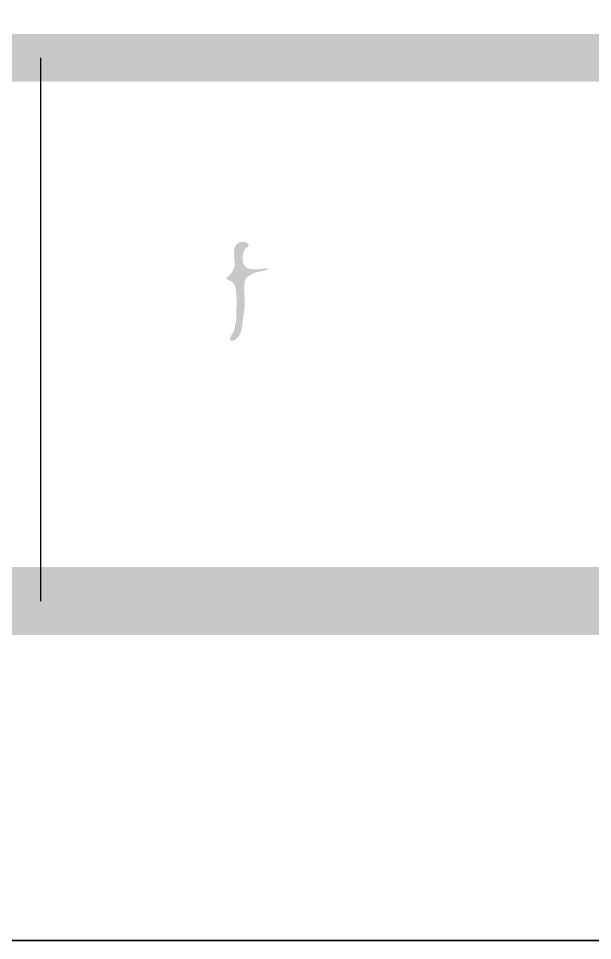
# Model space of a CAD drawing. Extents: x 498328 to 716449, y -893371 to -467753.
# Drawn here: x 535669 to 536513, y -537354 to -535996 of the extents above; entities that cross this region are included whole.
import ezdxf

# ---------------------------------------------------------------- set-up
doc = ezdxf.new("R2010")
doc.units = 0
doc.header["$LTSCALE"] = 1000
doc.layers.get('0').update_dxf_attribs({"linetype": 'CONTINUOUS'})
doc.layers.add('yichutu', color=7, linetype='CONTINUOUS', true_color=0xffffff, plot=False)
doc.layers.add('通用-图框C-SHET', color=141, linetype='CONTINUOUS')

# ---------------------------------------------------------------- blocks, each defined once
blk = doc.blocks.new('HUJIANAN')
h = blk.add_hatch(color=2)
h.dxf.hatch_style = 1
h.paths.add_polyline_path([(11.252756, 27.772222), (11.190049, 27.825783), (11.142877, 27.875851), (11.11926, 27.900857), (11.071966, 27.950811), (11.075154, 27.969175), (11.067732, 27.984019), (11.051128, 27.992487), (11.030354, 28.049772), (11.01771, 28.077868), (10.988614, 28.131408), (10.979387, 28.232389), (10.97096, 28.282949), (10.946938, 28.381465), (10.946938, 28.470374), (10.946938, 28.514828), (10.946938, 28.603738), (10.974609, 28.756242), (10.994272, 28.832084), (11.044182, 28.978823), (11.079806, 29.061646), (11.10646, 29.101627), (11.169211, 29.166366), (11.182769, 29.188798), (11.198674, 29.198738), (11.224779, 29.201096), (11.222795, 29.218556), (11.226608, 29.229994), (11.238671, 29.242772), (11.303344, 29.27648), (11.333905, 29.302457), (11.377592, 29.360854), (11.375498, 29.378521), (11.38768, 29.393749), (11.405376, 29.395585), (11.408911, 29.445779), (11.405951, 29.472419), (11.391484, 29.520613), (11.349528, 29.540057), (11.329347, 29.553031), (11.294239, 29.583127), (11.220027, 29.630974), (11.177901, 29.649858), (11.092804, 29.673426), (10.990003, 29.673426), (10.938603, 29.673426), (10.835801, 29.673426), (10.725326, 29.639174), (10.671017, 29.614878), (10.571852, 29.555343), (10.502885, 29.496415), (10.472125, 29.459796), (10.425986, 29.381692), (10.379662, 29.298804), (10.362234, 29.25233), (10.342634, 29.15942), (10.33152, 29.092738), (10.325963, 29.059397), (10.314849, 28.992715), (10.312071, 28.976045), (10.310682, 28.967709), (10.307903, 28.951039), (10.307903, 28.834346), (10.307903, 28.775999), (10.307903, 28.659306), (10.319017, 28.625965), (10.324574, 28.609294), (10.335688, 28.575953), (10.325735, 28.526628), (10.329042, 28.496862), (10.34958, 28.450925), (10.34958, 28.3898), (10.34958, 28.359237), (10.34958, 28.298112), (10.355136, 28.298112), (10.363472, 28.298112), (10.363472, 28.159192), (10.363472, 28.089732), (10.363472, 27.950811), (10.332012, 27.796696), (10.307889, 27.720069), (10.245389, 27.575726), (10.201649, 27.485602), (10.172836, 27.442383), (10.106469, 27.367345), (10.091889, 27.353602), (10.085763, 27.344412), (10.078685, 27.325669), (10.025895, 27.272879), (9.9995, 27.246484), (9.94671, 27.193694), (9.882705, 27.147425), (9.851924, 27.122241), (9.793897, 27.068666), (9.79263, 27.049029), (9.780005, 27.033936), (9.762546, 27.035919), (9.751107, 27.032106), (9.738329, 27.020043), (9.734788, 27.003518), (9.733393, 26.995148), (9.731383, 26.978367), (9.737403, 26.965847), (9.741888, 26.959868), (9.752221, 26.950583), (9.802233, 26.925577), (9.827238, 26.913075), (9.87725, 26.888069), (9.89392, 26.882512), (9.902256, 26.879734), (9.918926, 26.874177), (9.985608, 26.840836), (10.018949, 26.824166), (10.085631, 26.790825), (10.15706, 26.741508), (10.190946, 26.713269), (10.252335, 26.651904), (10.268712, 26.609379), (10.284894, 26.588343), (10.321796, 26.561606), (10.366886, 26.476892), (10.38533, 26.431491), (10.412094, 26.339333), (10.413769, 26.298063), (10.421976, 26.275083), (10.446824, 26.242088), (10.452137, 26.118821), (10.460614, 26.056652), (10.4885, 25.936463), (10.4885, 25.880895), (10.4885, 25.853111), (10.4885, 25.797543), (10.494057, 25.797543), (10.502392, 25.797543), (10.502392, 25.69752), (10.502392, 25.647509), (10.502392, 25.547486), (10.507949, 25.547486), (10.516284, 25.547486), (10.516284, 25.269645), (10.516284, 25.130724), (10.516284, 24.852883), (10.502392, 24.852883), (10.502392, 24.641724), (10.502392, 24.536144), (10.502392, 24.324985), (10.4885, 24.324985), (10.4885, 24.191621), (10.4885, 24.12494), (10.4885, 23.991576), (10.474608, 23.991576), (10.474608, 23.924894), (10.474608, 23.891553), (10.474608, 23.824871), (10.44936, 23.726153), (10.43957, 23.675801), (10.425986, 23.574814), (10.398202, 23.463678), (10.38431, 23.40811), (10.356526, 23.296973), (10.316504, 23.147441), (10.2881, 23.073591), (10.217605, 22.93578), (10.147489, 22.840616), (10.117493, 22.787767), (10.071739, 22.678777), (10.044666, 22.613318), (10.037195, 22.575962), (10.037008, 22.505126), (10.040975, 22.47179), (10.04923, 22.453628), (10.071739, 22.42872), (10.085627, 22.42842), (10.095346, 22.421131), (10.099523, 22.407882), (10.160648, 22.407882), (10.19121, 22.407882), (10.252335, 22.407882), (10.335028, 22.438718), (10.375339, 22.460313), (10.446824, 22.512072), (10.492712, 22.553304), (10.518285, 22.571773), (10.571852, 22.602371), (10.639741, 22.70001), (10.676008, 22.747436), (10.752449, 22.838535), (10.745758, 22.857624), (10.750576, 22.874485), (10.766341, 22.887158), (10.801886, 22.971355), (10.817272, 23.014715), (10.842748, 23.102484), (10.859418, 23.169166), (10.867753, 23.202507), (10.884424, 23.269189), (10.889975, 23.331627), (10.897173, 23.363298), (10.919154, 23.422002), (10.909201, 23.471327), (10.912509, 23.501093), (10.933046, 23.54703), (10.933046, 23.588706), (10.933046, 23.609544), (10.933046, 23.651221), (10.935824, 23.670669), (10.937213, 23.680394), (10.939992, 23.699843), (10.951106, 23.777638), (10.956662, 23.816536), (10.967776, 23.894331), (10.97759, 24.001238), (10.987475, 24.054894), (11.016398, 24.15828), (11.014, 24.230959), (11.01835, 24.268655), (11.037236, 24.338877), (11.04835, 24.405559), (11.053907, 24.4389), (11.06502, 24.505582), (11.061969, 24.556191), (11.066558, 24.583726), (11.085858, 24.63061), (11.085858, 24.713963), (11.085858, 24.755639), (11.085858, 24.838991), (11.09975, 24.838991), (11.09975, 25.244639), (11.09975, 25.447463), (11.09975, 25.853111), (11.094194, 25.853111), (11.085858, 25.853111), (11.085858, 25.936463), (11.085858, 25.978139), (11.085858, 26.061492), (11.080302, 26.061492), (11.071966, 26.061492), (11.071966, 26.23931), (11.071966, 26.328219), (11.071966, 26.506037), (11.09319, 26.620144), (11.104305, 26.67711), (11.127535, 26.790825), (11.150205, 26.87866), (11.173139, 26.923001), (11.231725, 26.992259), (11.276473, 27.05686), (11.306045, 27.086432), (11.370646, 27.13118), (11.468455, 27.188575), (11.517086, 27.217753), (11.613756, 27.277046), (11.702666, 27.321501), (11.74712, 27.343728), (11.836029, 27.388183), (11.85582, 27.398279), (11.877705, 27.402075), (11.944387, 27.418745), (11.977728, 27.427081), (12.04441, 27.443751), (12.089962, 27.448728), (12.113012, 27.454491), (12.155547, 27.471535), (12.200816, 27.478635), (12.223398, 27.484281), (12.266683, 27.499319), (12.318431, 27.503359), (12.345294, 27.510821), (12.391711, 27.534049), (12.464336, 27.530372), (12.502429, 27.534767), (12.572308, 27.554888), (12.653182, 27.591508), (12.695312, 27.606955), (12.780689, 27.631294), (12.780689, 27.642407), (12.780689, 27.647964), (12.780689, 27.659078), (12.791803, 27.659078), (12.797359, 27.659078), (12.808473, 27.659078), (12.810457, 27.676538), (12.806644, 27.687976), (12.794581, 27.700754), (12.779866, 27.69115), (12.758915, 27.698134), (12.752905, 27.714646), (12.658439, 27.714646), (12.611206, 27.714646), (12.51674, 27.714646), (12.51674, 27.709089), (12.51674, 27.700754), (12.455615, 27.700754), (12.425052, 27.700754), (12.363927, 27.700754), (12.363927, 27.695197), (12.363927, 27.686862), (12.308359, 27.686862), (12.280575, 27.686862), (12.225007, 27.686862), (12.186109, 27.675748), (12.16666, 27.670192), (12.127762, 27.659078), (12.066637, 27.659078), (12.036075, 27.659078), (11.97495, 27.659078), (11.97495, 27.653521), (11.97495, 27.645186), (11.847143, 27.645186), (11.78324, 27.645186), (11.655433, 27.645186), (11.537638, 27.667852), (11.479069, 27.681797), (11.3637, 27.714646), (11.288799, 27.749155)])
blk = doc.blocks.new('yct-297-210-29700-21000-100-4000.0')
at = {"layer": 'yichutu', "color": 7, "true_color": 0xffffff}
blk.add_lwpolyline([(0, 0), (0, 21000), (29700, 21000), (29700, 0)], close=True, dxfattribs=at)

msp = doc.modelspace()

# ---------------------------------------------------------------- linework, layer by layer
at = {"layer": '通用-图框C-SHET', "ltscale": 5}
msp.add_line((535700.9, -536053.7), (535700.9, -536853.7), dxfattribs=at)
at = {"layer": '通用-图框C-SHET'}
msp.add_lwpolyline([(526900.9, -537353.7), (547900.9, -537353.7), (547900.9, -507653.7), (526900.9, -507653.7)], close=True, dxfattribs=at)
at = {"layer": '通用-图框C-SHET', "const_width": 100}
msp.add_lwpolyline([(529400.9, -508153.7), (547400.9, -508153.7), (547400.9, -536853.7), (529400.9, -536853.7)], close=True, dxfattribs=at)
at = {"layer": '通用-图框C-SHET', "const_width": 70}
msp.add_lwpolyline([(529400.9, -536053.7), (547400.9, -536053.7)], dxfattribs=at)

# ---------------------------------------------------------------- block references
at = {"xscale": 20, "yscale": 20, "zscale": 20}
msp.add_blockref('HUJIANAN', (535779.4, -536918.2), dxfattribs=at)
at = {"layer": 'yichutu', "rotation": 270}
msp.add_blockref('yct-297-210-29700-21000-100-4000.0', (526900.9, -507653.7), dxfattribs=at)

doc.saveas('drawing.dxf')
